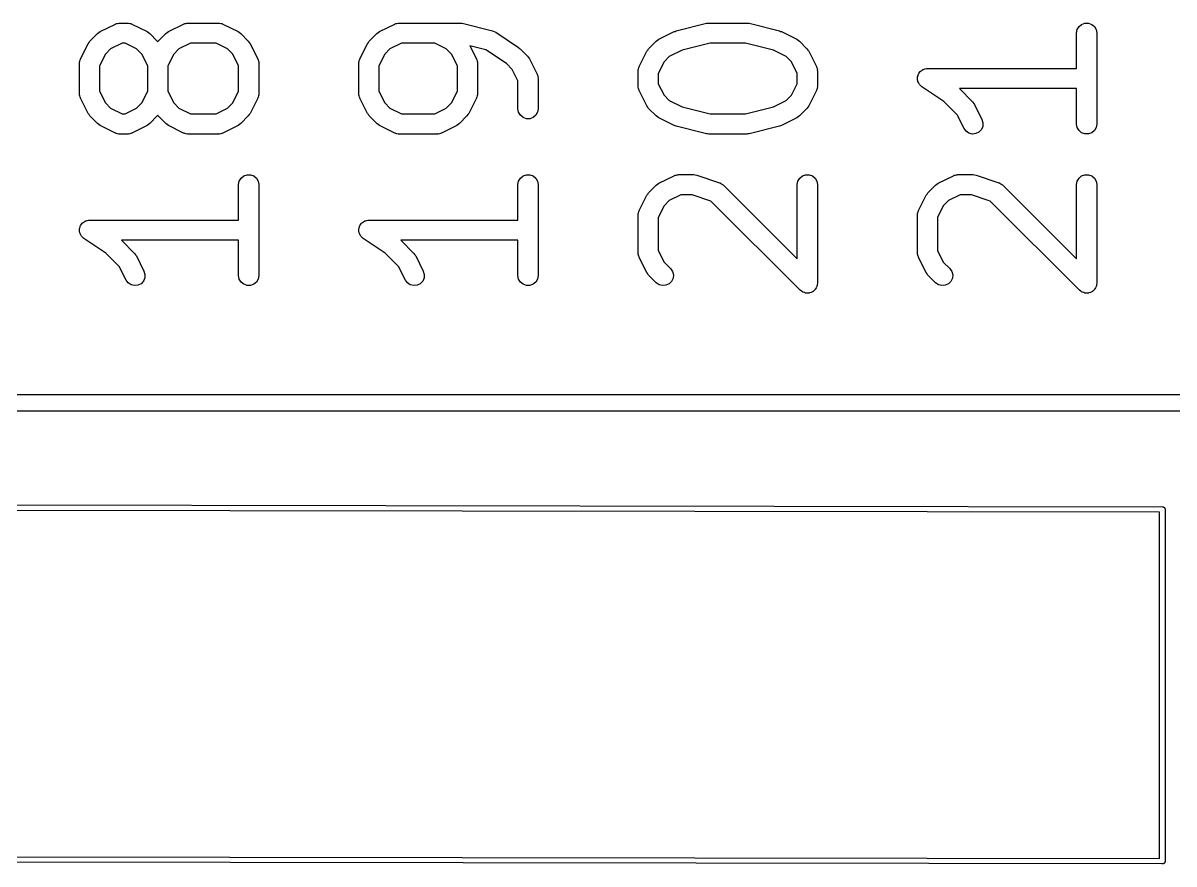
# Model space of a CAD drawing. Extents: x 98 to 199, y -139 to -72.
# Drawn here: x 175.11 to 185.57, y -82.52 to -74.87 of the extents above; entities that cross this region are included whole.
import ezdxf

# ---------------------------------------------------------------- set-up
doc = ezdxf.new("R2010")
doc.units = 0
doc.header["$MEASUREMENT"] = 0
doc.layers.add('BLACK', color=7, linetype='CONTINUOUS')

msp = doc.modelspace()

# ---------------------------------------------------------------- linework, layer by layer
at = {"layer": 'BLACK', "linetype": 'CONTINUOUS'}
for p, q in [((175.809, -74.9451), (175.947, -74.8762)), ((175.947, -74.8762), (175.952, -74.8747)), ((175.952, -74.8747), (175.956, -74.8721)), ((175.956, -74.8721), (175.967, -74.8702)), ((175.967, -74.8702), (175.977, -74.8671)), ((175.977, -74.8671), (175.983, -74.8675)), ((175.983, -74.8675), (175.988, -74.8665)), ((175.988, -74.8665), (176.057, -74.8665)), ((176.057, -74.8665), (176.062, -74.8675)), ((176.062, -74.8675), (176.067, -74.8671)), ((176.067, -74.8671), (176.077, -74.8702)), ((176.077, -74.8702), (176.088, -74.8721)), ((176.088, -74.8721), (176.093, -74.8747)), ((176.093, -74.8747), (176.098, -74.8762)), ((176.098, -74.8762), (176.235, -74.9451)), ((176.429, -74.9451), (176.567, -74.8762)), ((176.567, -74.8762), (176.572, -74.8747)), ((176.572, -74.8747), (176.577, -74.8721)), ((176.577, -74.8721), (176.587, -74.8702)), ((176.587, -74.8702), (176.598, -74.8671)), ((176.598, -74.8671), (176.603, -74.8675)), ((176.603, -74.8675), (176.608, -74.8665)), ((176.608, -74.8665), (176.884, -74.8665)), ((176.884, -74.8665), (176.889, -74.8675)), ((176.889, -74.8675), (176.894, -74.8671)), ((176.894, -74.8671), (176.905, -74.8702)), ((176.905, -74.8702), (176.915, -74.8721)), ((176.915, -74.8721), (176.92, -74.8747)), ((176.92, -74.8747), (176.925, -74.8762)), ((176.925, -74.8762), (177.063, -74.9451)), ((178.349, -74.9451), (178.487, -74.8762)), ((178.487, -74.8762), (178.492, -74.8747)), ((178.492, -74.8747), (178.496, -74.8721)), ((178.496, -74.8721), (178.507, -74.8702)), ((178.507, -74.8702), (178.517, -74.8671)), ((178.517, -74.8671), (178.523, -74.8675)), ((178.523, -74.8675), (178.528, -74.8665)), ((178.528, -74.8665), (179.079, -74.8665)), ((179.079, -74.8665), (179.09, -74.8685)), ((179.09, -74.8685), (179.101, -74.8693)), ((179.101, -74.8693), (179.377, -74.9382)), ((179.377, -74.9382), (179.391, -74.9445)), ((181.036, -74.9423), (181.046, -74.9382)), ((181.046, -74.9382), (181.321, -74.8693)), ((181.321, -74.8693), (181.332, -74.8685)), ((181.332, -74.8685), (181.344, -74.8665)), ((181.344, -74.8665), (181.688, -74.8665)), ((181.688, -74.8665), (181.699, -74.8685)), ((181.699, -74.8685), (181.71, -74.8693)), ((181.71, -74.8693), (181.986, -74.9382)), ((181.986, -74.9382), (181.995, -74.9423)), ((184.688, -74.958), (184.694, -74.9267)), ((184.694, -74.9267), (184.71, -74.8992)), ((184.71, -74.8992), (184.734, -74.8788)), ((184.734, -74.8788), (184.764, -74.8679)), ((184.764, -74.8679), (184.796, -74.8679)), ((184.796, -74.8679), (184.825, -74.8788)), ((184.825, -74.8788), (184.85, -74.8992)), ((184.85, -74.8992), (184.866, -74.9267)), ((184.866, -74.9267), (184.871, -74.958)), ((175.699, -75.055), (175.708, -75.0432)), ((175.708, -75.0432), (175.716, -75.0312)), ((175.716, -75.0312), (175.785, -74.9623)), ((175.785, -74.9623), (175.797, -74.9539)), ((175.797, -74.9539), (175.809, -74.9451)), ((176.235, -74.9451), (176.247, -74.9539)), ((176.247, -74.9539), (176.259, -74.9623)), ((176.259, -74.9623), (176.328, -75.0312)), ((176.328, -75.0312), (176.332, -75.0373)), ((176.332, -75.0373), (176.337, -75.0312)), ((176.337, -75.0312), (176.406, -74.9623)), ((176.406, -74.9623), (176.418, -74.9539)), ((176.418, -74.9539), (176.429, -74.9451)), ((177.063, -74.9451), (177.075, -74.9539)), ((177.075, -74.9539), (177.087, -74.9623)), ((177.087, -74.9623), (177.155, -75.0312)), ((177.155, -75.0312), (177.164, -75.0432)), ((177.164, -75.0432), (177.173, -75.055)), ((178.239, -75.055), (178.248, -75.0432)), ((178.248, -75.0432), (178.256, -75.0312)), ((178.256, -75.0312), (178.325, -74.9623)), ((178.325, -74.9623), (178.337, -74.9539)), ((178.337, -74.9539), (178.349, -74.9451)), ((179.391, -74.9445), (179.406, -74.9508)), ((179.406, -74.9508), (179.613, -75.0887)), ((180.796, -75.1002), (180.865, -75.0312)), ((180.865, -75.0312), (180.877, -75.0228)), ((180.877, -75.0228), (180.889, -75.0141)), ((180.889, -75.0141), (181.027, -74.9451)), ((181.027, -74.9451), (181.036, -74.9423)), ((181.995, -74.9423), (182.005, -74.9451)), ((182.005, -74.9451), (182.143, -75.0141)), ((182.143, -75.0141), (182.155, -75.0228)), ((182.155, -75.0228), (182.167, -75.0312)), ((182.167, -75.0312), (182.235, -75.1002)), ((184.688, -75.2802), (184.688, -74.958)), ((184.871, -74.958), (184.871, -75.7853)), ((175.63, -75.1929), (175.699, -75.055)), ((175.904, -75.1021), (175.856, -75.15)), ((176.009, -75.0494), (175.904, -75.1021)), ((176.035, -75.0494), (176.009, -75.0494)), ((176.14, -75.1021), (176.035, -75.0494)), ((176.188, -75.15), (176.14, -75.1021)), ((176.524, -75.1021), (176.477, -75.15)), ((176.63, -75.0494), (176.524, -75.1021)), ((176.862, -75.0494), (176.63, -75.0494)), ((176.968, -75.1021), (176.862, -75.0494)), ((177.016, -75.15), (176.968, -75.1021)), ((177.173, -75.055), (177.242, -75.1929)), ((178.17, -75.1929), (178.239, -75.055)), ((178.444, -75.1021), (178.396, -75.15)), ((178.549, -75.0494), (178.444, -75.1021)), ((178.851, -75.0494), (178.549, -75.0494)), ((178.956, -75.1021), (178.851, -75.0494)), ((179.004, -75.15), (178.956, -75.1021)), ((179.317, -75.1118), (179.171, -75.0752)), ((179.171, -75.0752), (179.23, -75.1929)), ((179.504, -75.2359), (179.317, -75.1118)), ((179.613, -75.0887), (179.619, -75.095)), ((179.619, -75.095), (179.627, -75.1002)), ((179.627, -75.1002), (179.695, -75.1691)), ((180.71, -75.2618), (180.779, -75.1239)), ((180.779, -75.1239), (180.788, -75.1121)), ((180.788, -75.1121), (180.796, -75.1002)), ((181.1, -75.1132), (180.984, -75.171)), ((181.355, -75.0494), (181.1, -75.1132)), ((181.677, -75.0494), (181.355, -75.0494)), ((181.932, -75.1132), (181.677, -75.0494)), ((182.048, -75.171), (181.932, -75.1132)), ((182.235, -75.1002), (182.244, -75.1122)), ((182.244, -75.1122), (182.253, -75.1239)), ((182.253, -75.1239), (182.322, -75.2618)), ((175.621, -75.2233), (175.624, -75.213)), ((175.621, -75.2286), (175.621, -75.2233)), ((175.621, -75.2338), (175.621, -75.2286)), ((175.621, -75.5095), (175.621, -75.2338)), ((175.624, -75.213), (175.626, -75.2025)), ((175.626, -75.2025), (175.629, -75.1979)), ((175.629, -75.1979), (175.63, -75.1929)), ((175.856, -75.15), (175.803, -75.2553)), ((176.241, -75.2553), (176.188, -75.15)), ((176.477, -75.15), (176.424, -75.2553)), ((177.068, -75.2553), (177.016, -75.15)), ((177.242, -75.1929), (177.243, -75.1979)), ((177.243, -75.1979), (177.246, -75.2025)), ((177.246, -75.2025), (177.248, -75.213)), ((177.248, -75.213), (177.251, -75.2233)), ((177.251, -75.2233), (177.25, -75.2286)), ((177.25, -75.2286), (177.251, -75.2338)), ((177.251, -75.2338), (177.251, -75.5095)), ((178.161, -75.2233), (178.164, -75.213)), ((178.161, -75.2286), (178.161, -75.2233)), ((178.161, -75.2338), (178.161, -75.2286)), ((178.161, -75.5095), (178.161, -75.2338)), ((178.164, -75.213), (178.166, -75.2025)), ((178.166, -75.2025), (178.169, -75.1979)), ((178.169, -75.1979), (178.17, -75.1929)), ((178.396, -75.15), (178.343, -75.2553)), ((179.057, -75.2553), (179.004, -75.15)), ((179.23, -75.1929), (179.232, -75.1979)), ((179.232, -75.1979), (179.234, -75.2025)), ((179.234, -75.2025), (179.236, -75.213)), ((179.236, -75.213), (179.239, -75.2233)), ((179.239, -75.2233), (179.239, -75.2286)), ((179.239, -75.2286), (179.24, -75.2338)), ((179.24, -75.2338), (179.24, -75.5095)), ((179.556, -75.2879), (179.504, -75.2359)), ((179.695, -75.1691), (179.704, -75.1811)), ((179.704, -75.1811), (179.713, -75.1929)), ((179.713, -75.1929), (179.782, -75.3307)), ((180.936, -75.219), (180.883, -75.3243)), ((180.984, -75.171), (180.936, -75.219)), ((182.096, -75.219), (182.048, -75.171)), ((182.148, -75.3243), (182.096, -75.219)), ((175.803, -75.2553), (175.803, -75.4879)), ((176.241, -75.4879), (176.241, -75.2553)), ((176.424, -75.2553), (176.424, -75.4879)), ((177.068, -75.4879), (177.068, -75.2553)), ((178.343, -75.2553), (178.343, -75.4879)), ((179.057, -75.4879), (179.057, -75.2553)), ((179.608, -75.3932), (179.556, -75.2879)), ((179.782, -75.3307), (179.783, -75.3358)), ((179.783, -75.3358), (179.786, -75.3404)), ((179.786, -75.3404), (179.788, -75.3509)), ((179.788, -75.3509), (179.791, -75.3612)), ((180.701, -75.2922), (180.704, -75.282)), ((180.701, -75.2975), (180.701, -75.2922)), ((180.701, -75.3027), (180.701, -75.2975)), ((180.701, -75.4406), (180.701, -75.3027)), ((180.704, -75.282), (180.706, -75.2714)), ((180.706, -75.2714), (180.709, -75.2669)), ((180.709, -75.2669), (180.71, -75.2618)), ((180.883, -75.3243), (180.883, -75.419)), ((182.148, -75.419), (182.148, -75.3243)), ((182.322, -75.2618), (182.323, -75.2669)), ((182.323, -75.2669), (182.326, -75.2714)), ((182.326, -75.2714), (182.328, -75.282)), ((182.328, -75.282), (182.331, -75.2922)), ((182.331, -75.2922), (182.33, -75.2975)), ((182.33, -75.2975), (182.331, -75.3027)), ((182.331, -75.3027), (182.331, -75.4406)), ((183.242, -75.3558), (183.246, -75.3455)), ((183.242, -75.3608), (183.242, -75.3558)), ((183.246, -75.3455), (183.248, -75.3349)), ((183.248, -75.3349), (183.251, -75.3307)), ((183.251, -75.3307), (183.253, -75.3259)), ((183.253, -75.3259), (183.26, -75.3176)), ((183.26, -75.3176), (183.266, -75.3085)), ((183.266, -75.3085), (183.27, -75.3055)), ((183.27, -75.3055), (183.273, -75.3016)), ((183.273, -75.3016), (183.283, -75.2961)), ((183.283, -75.2961), (183.291, -75.2897)), ((183.291, -75.2897), (183.296, -75.2882)), ((183.296, -75.2882), (183.301, -75.2857)), ((183.301, -75.2857), (183.311, -75.2838)), ((183.311, -75.2838), (183.322, -75.2808)), ((183.322, -75.2808), (183.327, -75.2811)), ((183.327, -75.2811), (183.332, -75.2802)), ((183.332, -75.2802), (184.688, -75.2802)), ((179.608, -75.6474), (179.608, -75.3932)), ((179.791, -75.3612), (179.79, -75.3664)), ((179.79, -75.3664), (179.791, -75.3716)), ((179.791, -75.3716), (179.791, -75.6474)), ((180.701, -75.4458), (180.701, -75.4406)), ((180.701, -75.451), (180.701, -75.4458)), ((180.704, -75.4613), (180.701, -75.451)), ((180.706, -75.4719), (180.704, -75.4613)), ((180.883, -75.419), (180.936, -75.5243)), ((182.096, -75.5243), (182.148, -75.419)), ((182.328, -75.4613), (182.326, -75.4719)), ((182.331, -75.451), (182.328, -75.4613)), ((182.331, -75.4406), (182.33, -75.4458)), ((182.33, -75.4458), (182.331, -75.451)), ((183.241, -75.3658), (183.242, -75.3608)), ((183.242, -75.3766), (183.241, -75.3658)), ((183.242, -75.3875), (183.242, -75.3766)), ((183.244, -75.3923), (183.242, -75.3875)), ((183.244, -75.3973), (183.244, -75.3923)), ((183.249, -75.4071), (183.244, -75.3973)), ((183.253, -75.4174), (183.249, -75.4071)), ((183.256, -75.4212), (183.253, -75.4174)), ((183.258, -75.4258), (183.256, -75.4212)), ((183.266, -75.4333), (183.258, -75.4258)), ((183.273, -75.4417), (183.266, -75.4333)), ((183.278, -75.4442), (183.273, -75.4417)), ((183.281, -75.4477), (183.278, -75.4442)), ((183.481, -75.5806), (183.281, -75.4477)), ((184.688, -75.4631), (183.622, -75.4631)), ((183.622, -75.4631), (183.741, -75.5828)), ((184.688, -75.7853), (184.688, -75.4631)), ((175.621, -75.5147), (175.621, -75.5095)), ((175.621, -75.52), (175.621, -75.5147)), ((175.624, -75.5303), (175.621, -75.52)), ((175.626, -75.5408), (175.624, -75.5303)), ((175.629, -75.5454), (175.626, -75.5408)), ((175.63, -75.5504), (175.629, -75.5454)), ((175.699, -75.6883), (175.63, -75.5504)), ((175.803, -75.4879), (175.856, -75.5932)), ((176.188, -75.5932), (176.241, -75.4879)), ((176.424, -75.4879), (176.477, -75.5932)), ((177.016, -75.5932), (177.068, -75.4879)), ((177.242, -75.5504), (177.173, -75.6883)), ((177.243, -75.5454), (177.242, -75.5504)), ((177.246, -75.5408), (177.243, -75.5454)), ((177.248, -75.5303), (177.246, -75.5408)), ((177.251, -75.52), (177.248, -75.5303)), ((177.251, -75.5095), (177.25, -75.5147)), ((177.25, -75.5147), (177.251, -75.52)), ((178.161, -75.5147), (178.161, -75.5095)), ((178.161, -75.52), (178.161, -75.5147)), ((178.164, -75.5303), (178.161, -75.52)), ((178.166, -75.5408), (178.164, -75.5303)), ((178.169, -75.5454), (178.166, -75.5408)), ((178.17, -75.5504), (178.169, -75.5454)), ((178.239, -75.6883), (178.17, -75.5504)), ((178.343, -75.4879), (178.396, -75.5932)), ((179.004, -75.5932), (179.057, -75.4879)), ((179.23, -75.5504), (179.161, -75.6883)), ((179.232, -75.5454), (179.23, -75.5504)), ((179.234, -75.5408), (179.232, -75.5454)), ((179.236, -75.5303), (179.234, -75.5408)), ((179.239, -75.52), (179.236, -75.5303)), ((179.24, -75.5095), (179.239, -75.5147)), ((179.239, -75.5147), (179.239, -75.52)), ((180.709, -75.4764), (180.706, -75.4719)), ((180.71, -75.4815), (180.709, -75.4764)), ((180.779, -75.6194), (180.71, -75.4815)), ((180.936, -75.5243), (180.984, -75.5723)), ((182.048, -75.5723), (182.096, -75.5243)), ((182.322, -75.4815), (182.253, -75.6194)), ((182.323, -75.4764), (182.322, -75.4815)), ((182.326, -75.4719), (182.323, -75.4764)), ((175.856, -75.5932), (175.904, -75.6412)), ((175.904, -75.6412), (176.009, -75.6939)), ((176.035, -75.6939), (176.14, -75.6412)), ((176.14, -75.6412), (176.188, -75.5932)), ((176.477, -75.5932), (176.524, -75.6412)), ((176.524, -75.6412), (176.63, -75.6939)), ((176.862, -75.6939), (176.968, -75.6412)), ((176.968, -75.6412), (177.016, -75.5932)), ((178.396, -75.5932), (178.444, -75.6412)), ((178.444, -75.6412), (178.549, -75.6939)), ((178.851, -75.6939), (178.956, -75.6412)), ((178.956, -75.6412), (179.004, -75.5932)), ((179.614, -75.6787), (179.608, -75.6474)), ((179.791, -75.6474), (179.786, -75.6787)), ((180.788, -75.6311), (180.779, -75.6194)), ((180.796, -75.6431), (180.788, -75.6311)), ((180.865, -75.7121), (180.796, -75.6431)), ((180.984, -75.5723), (181.1, -75.6301)), ((181.1, -75.6301), (181.355, -75.6939)), ((181.677, -75.6939), (181.932, -75.6301)), ((181.932, -75.6301), (182.048, -75.5723)), ((182.235, -75.6431), (182.167, -75.7121)), ((182.244, -75.6311), (182.235, -75.6431)), ((182.253, -75.6194), (182.244, -75.6311)), ((183.602, -75.7016), (183.481, -75.5806)), ((183.741, -75.5828), (183.75, -75.5948)), ((183.75, -75.5948), (183.758, -75.6065)), ((183.758, -75.6065), (183.827, -75.7444)), ((175.708, -75.7001), (175.699, -75.6883)), ((175.716, -75.7121), (175.708, -75.7001)), ((175.785, -75.781), (175.716, -75.7121)), ((176.009, -75.6939), (176.035, -75.6939)), ((176.328, -75.7121), (176.259, -75.781)), ((176.332, -75.706), (176.328, -75.7121)), ((176.337, -75.7121), (176.332, -75.706)), ((176.406, -75.781), (176.337, -75.7121)), ((176.63, -75.6939), (176.862, -75.6939)), ((177.155, -75.7121), (177.087, -75.781)), ((177.164, -75.7001), (177.155, -75.7121)), ((177.173, -75.6883), (177.164, -75.7001)), ((178.248, -75.7001), (178.239, -75.6883)), ((178.256, -75.7121), (178.248, -75.7001)), ((178.325, -75.781), (178.256, -75.7121)), ((178.549, -75.6939), (178.851, -75.6939)), ((179.144, -75.7121), (179.075, -75.781)), ((179.152, -75.7001), (179.144, -75.7121)), ((179.161, -75.6883), (179.152, -75.7001)), ((179.63, -75.7062), (179.614, -75.6787)), ((179.654, -75.7266), (179.63, -75.7062)), ((179.684, -75.7375), (179.654, -75.7266)), ((179.716, -75.7375), (179.684, -75.7375)), ((179.745, -75.7266), (179.716, -75.7375)), ((179.77, -75.7062), (179.745, -75.7266)), ((179.786, -75.6787), (179.77, -75.7062)), ((180.877, -75.7205), (180.865, -75.7121)), ((180.889, -75.7292), (180.877, -75.7205)), ((181.027, -75.7981), (180.889, -75.7292)), ((181.355, -75.6939), (181.677, -75.6939)), ((182.143, -75.7292), (182.005, -75.7981)), ((182.155, -75.7205), (182.143, -75.7292)), ((182.167, -75.7121), (182.155, -75.7205)), ((183.664, -75.8262), (183.602, -75.7016)), ((183.827, -75.7444), (183.836, -75.7748)), ((183.836, -75.7748), (183.835, -75.8065)), ((175.797, -75.7894), (175.785, -75.781)), ((175.809, -75.7981), (175.797, -75.7894)), ((175.947, -75.8671), (175.809, -75.7981)), ((175.952, -75.8686), (175.947, -75.8671)), ((175.956, -75.8712), (175.952, -75.8686)), ((175.967, -75.8731), (175.956, -75.8712)), ((175.977, -75.8761), (175.967, -75.8731)), ((175.983, -75.8758), (175.977, -75.8761)), ((175.988, -75.8767), (175.983, -75.8758)), ((176.057, -75.8767), (175.988, -75.8767)), ((176.062, -75.8758), (176.057, -75.8767)), ((176.067, -75.8761), (176.062, -75.8758)), ((176.077, -75.8731), (176.067, -75.8761)), ((176.088, -75.8712), (176.077, -75.8731)), ((176.093, -75.8686), (176.088, -75.8712)), ((176.098, -75.8671), (176.093, -75.8686)), ((176.235, -75.7981), (176.098, -75.8671)), ((176.247, -75.7894), (176.235, -75.7981)), ((176.259, -75.781), (176.247, -75.7894)), ((176.418, -75.7894), (176.406, -75.781)), ((176.429, -75.7981), (176.418, -75.7894)), ((176.567, -75.8671), (176.429, -75.7981)), ((176.572, -75.8686), (176.567, -75.8671)), ((176.577, -75.8712), (176.572, -75.8686)), ((176.587, -75.8731), (176.577, -75.8712)), ((176.598, -75.8761), (176.587, -75.8731)), ((176.603, -75.8758), (176.598, -75.8761)), ((176.608, -75.8767), (176.603, -75.8758)), ((176.884, -75.8767), (176.608, -75.8767)), ((176.889, -75.8758), (176.884, -75.8767)), ((176.894, -75.8761), (176.889, -75.8758)), ((176.905, -75.8731), (176.894, -75.8761)), ((176.915, -75.8712), (176.905, -75.8731)), ((176.92, -75.8686), (176.915, -75.8712)), ((176.925, -75.8671), (176.92, -75.8686)), ((177.063, -75.7981), (176.925, -75.8671)), ((177.075, -75.7894), (177.063, -75.7981)), ((177.087, -75.781), (177.075, -75.7894)), ((178.337, -75.7894), (178.325, -75.781)), ((178.349, -75.7981), (178.337, -75.7894)), ((178.487, -75.8671), (178.349, -75.7981)), ((178.492, -75.8686), (178.487, -75.8671)), ((178.496, -75.8712), (178.492, -75.8686)), ((178.507, -75.8731), (178.496, -75.8712)), ((178.517, -75.8761), (178.507, -75.8731)), ((178.523, -75.8758), (178.517, -75.8761)), ((178.528, -75.8767), (178.523, -75.8758)), ((178.872, -75.8767), (178.528, -75.8767)), ((178.878, -75.8758), (178.872, -75.8767)), ((178.883, -75.8761), (178.878, -75.8758)), ((178.893, -75.8731), (178.883, -75.8761)), ((178.904, -75.8712), (178.893, -75.8731)), ((178.908, -75.8686), (178.904, -75.8712)), ((178.913, -75.8671), (178.908, -75.8686)), ((179.051, -75.7981), (178.913, -75.8671)), ((179.063, -75.7894), (179.051, -75.7981)), ((179.075, -75.781), (179.063, -75.7894)), ((181.036, -75.801), (181.027, -75.7981)), ((181.046, -75.8051), (181.036, -75.801)), ((181.321, -75.874), (181.046, -75.8051)), ((181.332, -75.8748), (181.321, -75.874)), ((181.344, -75.8767), (181.332, -75.8748)), ((181.688, -75.8767), (181.344, -75.8767)), ((181.699, -75.8748), (181.688, -75.8767)), ((181.71, -75.874), (181.699, -75.8748)), ((181.986, -75.8051), (181.71, -75.874)), ((181.995, -75.801), (181.986, -75.8051)), ((182.005, -75.7981), (181.995, -75.801)), ((183.683, -75.8517), (183.664, -75.8262)), ((183.709, -75.8692), (183.683, -75.8517)), ((183.74, -75.8766), (183.709, -75.8692)), ((183.772, -75.8729), (183.74, -75.8766)), ((183.8, -75.8587), (183.772, -75.8729)), ((183.822, -75.8357), (183.8, -75.8587)), ((183.835, -75.8065), (183.822, -75.8357)), ((184.694, -75.8166), (184.688, -75.7853)), ((184.71, -75.8441), (184.694, -75.8166)), ((184.734, -75.8645), (184.71, -75.8441)), ((184.764, -75.8753), (184.734, -75.8645)), ((184.796, -75.8753), (184.764, -75.8753)), ((184.825, -75.8645), (184.796, -75.8753)), ((184.85, -75.8441), (184.825, -75.8645)), ((184.866, -75.8166), (184.85, -75.8441)), ((184.871, -75.7853), (184.866, -75.8166)), ((177.074, -76.3056), (177.09, -76.2781)), ((177.09, -76.2781), (177.114, -76.2577)), ((177.114, -76.2577), (177.144, -76.2468)), ((177.144, -76.2468), (177.176, -76.2468)), ((177.176, -76.2468), (177.205, -76.2577)), ((177.205, -76.2577), (177.23, -76.2781)), ((177.23, -76.2781), (177.246, -76.3056)), ((179.614, -76.3056), (179.63, -76.2781)), ((179.63, -76.2781), (179.654, -76.2577)), ((179.654, -76.2577), (179.684, -76.2468)), ((179.684, -76.2468), (179.716, -76.2468)), ((179.716, -76.2468), (179.745, -76.2577)), ((179.745, -76.2577), (179.77, -76.2781)), ((179.77, -76.2781), (179.786, -76.3056)), ((180.889, -76.324), (181.027, -76.2551)), ((181.027, -76.2551), (181.032, -76.2536)), ((181.032, -76.2536), (181.036, -76.2509)), ((181.036, -76.2509), (181.047, -76.2491)), ((181.047, -76.2491), (181.057, -76.246)), ((181.057, -76.246), (181.063, -76.2463)), ((181.063, -76.2463), (181.068, -76.2454)), ((181.068, -76.2454), (181.206, -76.2454)), ((181.206, -76.2454), (181.22, -76.2479)), ((181.22, -76.2479), (181.235, -76.2501)), ((181.235, -76.2501), (181.441, -76.319)), ((182.154, -76.3056), (182.17, -76.2781)), ((182.17, -76.2781), (182.194, -76.2577)), ((182.194, -76.2577), (182.224, -76.2468)), ((182.224, -76.2468), (182.256, -76.2468)), ((182.256, -76.2468), (182.285, -76.2577)), ((182.285, -76.2577), (182.31, -76.2781)), ((182.31, -76.2781), (182.326, -76.3056)), ((183.429, -76.324), (183.567, -76.2551)), ((183.567, -76.2551), (183.572, -76.2536)), ((183.572, -76.2536), (183.576, -76.2509)), ((183.576, -76.2509), (183.587, -76.2491)), ((183.587, -76.2491), (183.597, -76.246)), ((183.597, -76.246), (183.603, -76.2463)), ((183.603, -76.2463), (183.608, -76.2454)), ((183.608, -76.2454), (183.746, -76.2454)), ((183.746, -76.2454), (183.76, -76.2479)), ((183.76, -76.2479), (183.775, -76.2501)), ((183.775, -76.2501), (183.981, -76.319)), ((184.694, -76.3056), (184.71, -76.2781)), ((184.71, -76.2781), (184.734, -76.2577)), ((184.734, -76.2577), (184.764, -76.2468)), ((184.764, -76.2468), (184.796, -76.2468)), ((184.796, -76.2468), (184.825, -76.2577)), ((184.825, -76.2577), (184.85, -76.2781)), ((184.85, -76.2781), (184.866, -76.3056)), ((177.068, -76.3368), (177.074, -76.3056)), ((177.068, -76.6591), (177.068, -76.3368)), ((177.246, -76.3056), (177.251, -76.3368)), ((177.251, -76.3368), (177.251, -77.1642)), ((179.608, -76.3368), (179.614, -76.3056)), ((179.608, -76.6591), (179.608, -76.3368)), ((179.786, -76.3056), (179.791, -76.3368)), ((179.791, -76.3368), (179.791, -77.1642)), ((180.796, -76.4101), (180.865, -76.3411)), ((180.865, -76.3411), (180.877, -76.3327)), ((180.877, -76.3327), (180.889, -76.324)), ((181.441, -76.319), (181.446, -76.3215)), ((181.446, -76.3215), (181.451, -76.3229)), ((181.451, -76.3229), (181.46, -76.3291)), ((181.46, -76.3291), (181.469, -76.3342)), ((181.469, -76.3342), (181.473, -76.3381)), ((181.473, -76.3381), (181.477, -76.3411)), ((181.477, -76.3411), (182.148, -77.0123)), ((182.148, -76.3368), (182.154, -76.3056)), ((182.148, -77.0123), (182.148, -76.3368)), ((182.326, -76.3056), (182.331, -76.3368)), ((182.331, -76.3368), (182.331, -77.2331)), ((183.336, -76.4101), (183.405, -76.3411)), ((183.405, -76.3411), (183.417, -76.3327)), ((183.417, -76.3327), (183.429, -76.324)), ((183.981, -76.319), (183.986, -76.3215)), ((183.986, -76.3215), (183.991, -76.3229)), ((183.991, -76.3229), (184, -76.3291)), ((184, -76.3291), (184.009, -76.3342)), ((184.009, -76.3342), (184.013, -76.3381)), ((184.013, -76.3381), (184.017, -76.3411)), ((184.017, -76.3411), (184.688, -77.0123)), ((184.688, -76.3368), (184.694, -76.3056)), ((184.688, -77.0123), (184.688, -76.3368)), ((184.866, -76.3056), (184.871, -76.3368)), ((184.871, -76.3368), (184.871, -77.2331)), ((180.71, -76.5717), (180.779, -76.4338)), ((180.779, -76.4338), (180.788, -76.4221)), ((180.788, -76.4221), (180.796, -76.4101)), ((180.984, -76.4809), (180.936, -76.5289)), ((181.089, -76.4283), (180.984, -76.4809)), ((181.191, -76.4283), (181.089, -76.4283)), ((181.363, -76.4857), (181.191, -76.4283)), ((182.175, -77.2978), (181.363, -76.4857)), ((183.25, -76.5717), (183.319, -76.4338)), ((183.319, -76.4338), (183.328, -76.4221)), ((183.328, -76.4221), (183.336, -76.4101)), ((183.524, -76.4809), (183.476, -76.5289)), ((183.629, -76.4283), (183.524, -76.4809)), ((183.731, -76.4283), (183.629, -76.4283)), ((183.903, -76.4857), (183.731, -76.4283)), ((184.715, -77.2978), (183.903, -76.4857)), ((180.701, -76.6022), (180.704, -76.5919)), ((180.701, -76.6074), (180.701, -76.6022)), ((180.701, -76.6126), (180.701, -76.6074)), ((180.701, -76.9573), (180.701, -76.6126)), ((180.704, -76.5919), (180.706, -76.5813)), ((180.706, -76.5813), (180.709, -76.5768)), ((180.709, -76.5768), (180.71, -76.5717)), ((180.936, -76.5289), (180.883, -76.6342)), ((183.241, -76.6022), (183.244, -76.5919)), ((183.241, -76.6074), (183.241, -76.6022)), ((183.241, -76.6126), (183.241, -76.6074)), ((183.241, -76.9573), (183.241, -76.6126)), ((183.244, -76.5919), (183.246, -76.5813)), ((183.246, -76.5813), (183.249, -76.5768)), ((183.249, -76.5768), (183.25, -76.5717)), ((183.476, -76.5289), (183.423, -76.6342)), ((175.626, -76.7244), (175.628, -76.7138)), ((175.628, -76.7138), (175.631, -76.7095)), ((175.631, -76.7095), (175.633, -76.7048)), ((175.633, -76.7048), (175.64, -76.6964)), ((175.64, -76.6964), (175.646, -76.6873)), ((175.646, -76.6873), (175.65, -76.6843)), ((175.65, -76.6843), (175.653, -76.6805)), ((175.653, -76.6805), (175.663, -76.675)), ((175.663, -76.675), (175.671, -76.6685)), ((175.671, -76.6685), (175.676, -76.6671)), ((175.676, -76.6671), (175.681, -76.6646)), ((175.681, -76.6646), (175.691, -76.6627)), ((175.691, -76.6627), (175.702, -76.6596)), ((175.702, -76.6596), (175.707, -76.6599)), ((175.707, -76.6599), (175.712, -76.6591)), ((175.712, -76.6591), (177.068, -76.6591)), ((178.166, -76.7244), (178.168, -76.7138)), ((178.168, -76.7138), (178.171, -76.7095)), ((178.171, -76.7095), (178.173, -76.7048)), ((178.173, -76.7048), (178.18, -76.6964)), ((178.18, -76.6964), (178.186, -76.6873)), ((178.186, -76.6873), (178.19, -76.6843)), ((178.19, -76.6843), (178.193, -76.6805)), ((178.193, -76.6805), (178.203, -76.675)), ((178.203, -76.675), (178.211, -76.6685)), ((178.211, -76.6685), (178.216, -76.6671)), ((178.216, -76.6671), (178.221, -76.6646)), ((178.221, -76.6646), (178.231, -76.6627)), ((178.231, -76.6627), (178.242, -76.6596)), ((178.242, -76.6596), (178.247, -76.6599)), ((178.247, -76.6599), (178.252, -76.6591)), ((178.252, -76.6591), (179.608, -76.6591)), ((180.883, -76.6342), (180.883, -76.9357)), ((183.423, -76.6342), (183.423, -76.9357)), ((175.621, -76.7446), (175.622, -76.7397)), ((175.622, -76.7555), (175.621, -76.7446)), ((175.622, -76.7346), (175.626, -76.7244)), ((175.622, -76.7397), (175.622, -76.7346)), ((175.622, -76.7664), (175.622, -76.7555)), ((175.624, -76.7711), (175.622, -76.7664)), ((175.624, -76.7762), (175.624, -76.7711)), ((175.629, -76.786), (175.624, -76.7762)), ((175.633, -76.7962), (175.629, -76.786)), ((175.636, -76.8001), (175.633, -76.7962)), ((175.638, -76.8046), (175.636, -76.8001)), ((175.646, -76.8122), (175.638, -76.8046)), ((175.653, -76.8205), (175.646, -76.8122)), ((175.658, -76.8231), (175.653, -76.8205)), ((175.661, -76.8266), (175.658, -76.8231)), ((178.161, -76.7446), (178.162, -76.7397)), ((178.162, -76.7555), (178.161, -76.7446)), ((178.162, -76.7346), (178.166, -76.7244)), ((178.162, -76.7397), (178.162, -76.7346)), ((178.162, -76.7664), (178.162, -76.7555)), ((178.164, -76.7711), (178.162, -76.7664)), ((178.164, -76.7762), (178.164, -76.7711)), ((178.169, -76.786), (178.164, -76.7762)), ((178.173, -76.7962), (178.169, -76.786)), ((178.176, -76.8001), (178.173, -76.7962)), ((178.178, -76.8046), (178.176, -76.8001)), ((178.186, -76.8122), (178.178, -76.8046)), ((178.193, -76.8205), (178.186, -76.8122)), ((178.198, -76.8231), (178.193, -76.8205)), ((178.201, -76.8266), (178.198, -76.8231)), ((175.861, -76.9594), (175.661, -76.8266)), ((177.068, -76.8419), (176.002, -76.8419)), ((176.002, -76.8419), (176.121, -76.9616)), ((177.068, -77.1642), (177.068, -76.8419)), ((178.401, -76.9594), (178.201, -76.8266)), ((179.608, -76.8419), (178.542, -76.8419)), ((178.542, -76.8419), (178.661, -76.9616)), ((179.608, -77.1642), (179.608, -76.8419)), ((175.982, -77.0804), (175.861, -76.9594)), ((176.121, -76.9616), (176.13, -76.9736)), ((176.13, -76.9736), (176.138, -76.9854)), ((176.138, -76.9854), (176.207, -77.1233)), ((178.522, -77.0804), (178.401, -76.9594)), ((178.661, -76.9616), (178.67, -76.9736)), ((178.67, -76.9736), (178.678, -76.9854)), ((178.678, -76.9854), (178.747, -77.1233)), ((180.701, -76.9625), (180.701, -76.9573)), ((180.701, -76.9678), (180.701, -76.9625)), ((180.704, -76.9781), (180.701, -76.9678)), ((180.706, -76.9886), (180.704, -76.9781)), ((180.709, -76.9932), (180.706, -76.9886)), ((180.71, -76.9982), (180.709, -76.9932)), ((180.779, -77.1361), (180.71, -76.9982)), ((180.883, -76.9357), (180.936, -77.041)), ((183.241, -76.9625), (183.241, -76.9573)), ((183.241, -76.9678), (183.241, -76.9625)), ((183.244, -76.9781), (183.241, -76.9678)), ((183.246, -76.9886), (183.244, -76.9781)), ((183.249, -76.9932), (183.246, -76.9886)), ((183.25, -76.9982), (183.249, -76.9932)), ((183.319, -77.1361), (183.25, -76.9982)), ((183.423, -76.9357), (183.476, -77.041)), ((176.044, -77.205), (175.982, -77.0804)), ((176.207, -77.1233), (176.216, -77.1537)), ((178.584, -77.205), (178.522, -77.0804)), ((178.747, -77.1233), (178.756, -77.1537)), ((180.788, -77.1479), (180.779, -77.1361)), ((180.936, -77.041), (180.994, -77.0995)), ((180.994, -77.0995), (181.013, -77.1255)), ((181.013, -77.1255), (181.021, -77.1562)), ((183.328, -77.1479), (183.319, -77.1361)), ((183.476, -77.041), (183.534, -77.0995)), ((183.534, -77.0995), (183.553, -77.1255)), ((183.553, -77.1255), (183.561, -77.1562)), ((176.063, -77.2306), (176.044, -77.205)), ((176.089, -77.2481), (176.063, -77.2306)), ((176.18, -77.2376), (176.152, -77.2518)), ((176.202, -77.2145), (176.18, -77.2376)), ((176.215, -77.1854), (176.202, -77.2145)), ((176.216, -77.1537), (176.215, -77.1854)), ((177.074, -77.1954), (177.068, -77.1642)), ((177.09, -77.2229), (177.074, -77.1954)), ((177.114, -77.2433), (177.09, -77.2229)), ((177.23, -77.2229), (177.205, -77.2433)), ((177.246, -77.1954), (177.23, -77.2229)), ((177.251, -77.1642), (177.246, -77.1954)), ((178.603, -77.2306), (178.584, -77.205)), ((178.629, -77.2481), (178.603, -77.2306)), ((178.72, -77.2376), (178.692, -77.2518)), ((178.742, -77.2145), (178.72, -77.2376)), ((178.755, -77.1854), (178.742, -77.2145)), ((178.756, -77.1537), (178.755, -77.1854)), ((179.614, -77.1954), (179.608, -77.1642)), ((179.63, -77.2229), (179.614, -77.1954)), ((179.654, -77.2433), (179.63, -77.2229)), ((179.77, -77.2229), (179.745, -77.2433)), ((179.786, -77.1954), (179.77, -77.2229)), ((179.791, -77.1642), (179.786, -77.1954)), ((180.796, -77.1599), (180.788, -77.1479)), ((180.865, -77.2288), (180.796, -77.1599)), ((180.891, -77.247), (180.865, -77.2288)), ((180.982, -77.2391), (180.954, -77.2525)), ((181.005, -77.2166), (180.982, -77.2391)), ((181.018, -77.1878), (181.005, -77.2166)), ((181.021, -77.1562), (181.018, -77.1878)), ((182.331, -77.2331), (182.329, -77.2449)), ((183.336, -77.1599), (183.328, -77.1479)), ((183.405, -77.2288), (183.336, -77.1599)), ((183.431, -77.247), (183.405, -77.2288)), ((183.522, -77.2391), (183.494, -77.2525)), ((183.545, -77.2166), (183.522, -77.2391)), ((183.558, -77.1878), (183.545, -77.2166)), ((183.561, -77.1562), (183.558, -77.1878)), ((184.871, -77.2331), (184.869, -77.2449)), ((176.12, -77.2554), (176.089, -77.2481)), ((176.152, -77.2518), (176.12, -77.2554)), ((177.144, -77.2542), (177.114, -77.2433)), ((177.176, -77.2542), (177.144, -77.2542)), ((177.205, -77.2433), (177.176, -77.2542)), ((178.66, -77.2554), (178.629, -77.2481)), ((178.692, -77.2518), (178.66, -77.2554)), ((179.684, -77.2542), (179.654, -77.2433)), ((179.716, -77.2542), (179.684, -77.2542)), ((179.745, -77.2433), (179.716, -77.2542)), ((180.922, -77.2552), (180.891, -77.247)), ((180.954, -77.2525), (180.922, -77.2552)), ((182.185, -77.3046), (182.175, -77.2978)), ((182.194, -77.3123), (182.185, -77.3046)), ((182.198, -77.3137), (182.194, -77.3123)), ((182.201, -77.316), (182.198, -77.3137)), ((182.213, -77.3191), (182.201, -77.316)), ((182.224, -77.3231), (182.213, -77.3191)), ((182.228, -77.3231), (182.224, -77.3231)), ((182.232, -77.3242), (182.228, -77.3231)), ((182.244, -77.3231), (182.232, -77.3242)), ((182.256, -77.3231), (182.244, -77.3231)), ((182.259, -77.3218), (182.256, -77.3231)), ((182.263, -77.3214), (182.259, -77.3218)), ((182.274, -77.3164), (182.263, -77.3214)), ((182.285, -77.3123), (182.274, -77.3164)), ((182.289, -77.3097), (182.285, -77.3123)), ((182.292, -77.308), (182.289, -77.3097)), ((182.301, -77.2996), (182.292, -77.308)), ((182.31, -77.2919), (182.301, -77.2996)), ((182.312, -77.2884), (182.31, -77.2919)), ((182.315, -77.2855), (182.312, -77.2884)), ((182.32, -77.2747), (182.315, -77.2855)), ((182.326, -77.2644), (182.32, -77.2747)), ((182.328, -77.2568), (182.326, -77.2604)), ((182.326, -77.2604), (182.326, -77.2644)), ((182.329, -77.2449), (182.328, -77.2568)), ((183.462, -77.2552), (183.431, -77.247)), ((183.494, -77.2525), (183.462, -77.2552)), ((184.725, -77.3046), (184.715, -77.2978)), ((184.734, -77.3123), (184.725, -77.3046)), ((184.738, -77.3137), (184.734, -77.3123)), ((184.741, -77.316), (184.738, -77.3137)), ((184.753, -77.3191), (184.741, -77.316)), ((184.764, -77.3231), (184.753, -77.3191)), ((184.768, -77.3231), (184.764, -77.3231)), ((184.772, -77.3242), (184.768, -77.3231)), ((184.784, -77.3231), (184.772, -77.3242)), ((184.796, -77.3231), (184.784, -77.3231)), ((184.799, -77.3218), (184.796, -77.3231)), ((184.803, -77.3214), (184.799, -77.3218)), ((184.814, -77.3164), (184.803, -77.3214)), ((184.825, -77.3123), (184.814, -77.3164)), ((184.829, -77.3097), (184.825, -77.3123)), ((184.832, -77.308), (184.829, -77.3097)), ((184.841, -77.2996), (184.832, -77.308)), ((184.85, -77.2919), (184.841, -77.2996)), ((184.852, -77.2884), (184.85, -77.2919)), ((184.855, -77.2855), (184.852, -77.2884)), ((184.86, -77.2747), (184.855, -77.2855)), ((184.866, -77.2644), (184.86, -77.2747)), ((184.868, -77.2568), (184.866, -77.2604)), ((184.866, -77.2604), (184.866, -77.2644)), ((184.869, -77.2449), (184.868, -77.2568)), ((98.7201, -78.2458), (194.243, -78.2458)), ((194.216, -78.3958), (98.73, -78.3958)), ((164.931, -79.2358), (185.468, -79.2658)), ((185.442, -79.3158), (164.952, -79.2858)), ((185.442, -82.4658), (185.442, -79.3158)), ((185.468, -79.2658), (185.471, -79.2658)), ((185.471, -79.2658), (185.473, -79.2666)), ((185.473, -79.2666), (185.475, -79.267)), ((185.475, -79.267), (185.477, -79.2681)), ((185.477, -79.2681), (185.479, -79.2688)), ((185.479, -79.2688), (185.481, -79.2703)), ((185.481, -79.2703), (185.483, -79.2714)), ((185.483, -79.2714), (185.484, -79.2731)), ((185.484, -79.2731), (185.486, -79.2745)), ((185.486, -79.2745), (185.487, -79.2764)), ((185.487, -79.2764), (185.489, -79.2781)), ((185.489, -79.2781), (185.489, -79.2802)), ((185.489, -79.2802), (185.491, -79.2821)), ((185.491, -79.2821), (185.491, -79.2843)), ((185.491, -79.2843), (185.492, -79.2864)), ((185.492, -79.2864), (185.492, -79.2898)), ((185.492, -79.2898), (185.492, -82.4864)), ((164.952, -82.4358), (185.442, -82.4658)), ((185.462, -82.5158), (164.927, -82.4858)), ((185.466, -82.5158), (185.462, -82.5158)), ((185.462, -82.5158), (185.462, -82.5158)), ((185.469, -82.5158), (185.466, -82.5158)), ((185.471, -82.5158), (185.469, -82.5158)), ((185.469, -82.5158), (185.469, -82.5158)), ((185.473, -82.515), (185.471, -82.5158)), ((185.475, -82.5147), (185.473, -82.515)), ((185.477, -82.5136), (185.475, -82.5147)), ((185.479, -82.5128), (185.477, -82.5136)), ((185.481, -82.5114), (185.479, -82.5128)), ((185.483, -82.5103), (185.481, -82.5114)), ((185.484, -82.5086), (185.483, -82.5103)), ((185.486, -82.5071), (185.484, -82.5086)), ((185.487, -82.5052), (185.486, -82.5071)), ((185.489, -82.5035), (185.487, -82.5052)), ((185.491, -82.4995), (185.489, -82.5014)), ((185.489, -82.5014), (185.489, -82.5035)), ((185.492, -82.4952), (185.491, -82.4973)), ((185.491, -82.4973), (185.491, -82.4995)), ((185.492, -82.4864), (185.492, -82.4864)), ((185.492, -82.4864), (185.492, -82.4897)), ((185.492, -82.4897), (185.492, -82.493)), ((185.492, -82.493), (185.492, -82.493)), ((185.492, -82.493), (185.492, -82.4952))]:
    msp.add_line(p, q, dxfattribs=at)

doc.saveas('drawing.dxf')
